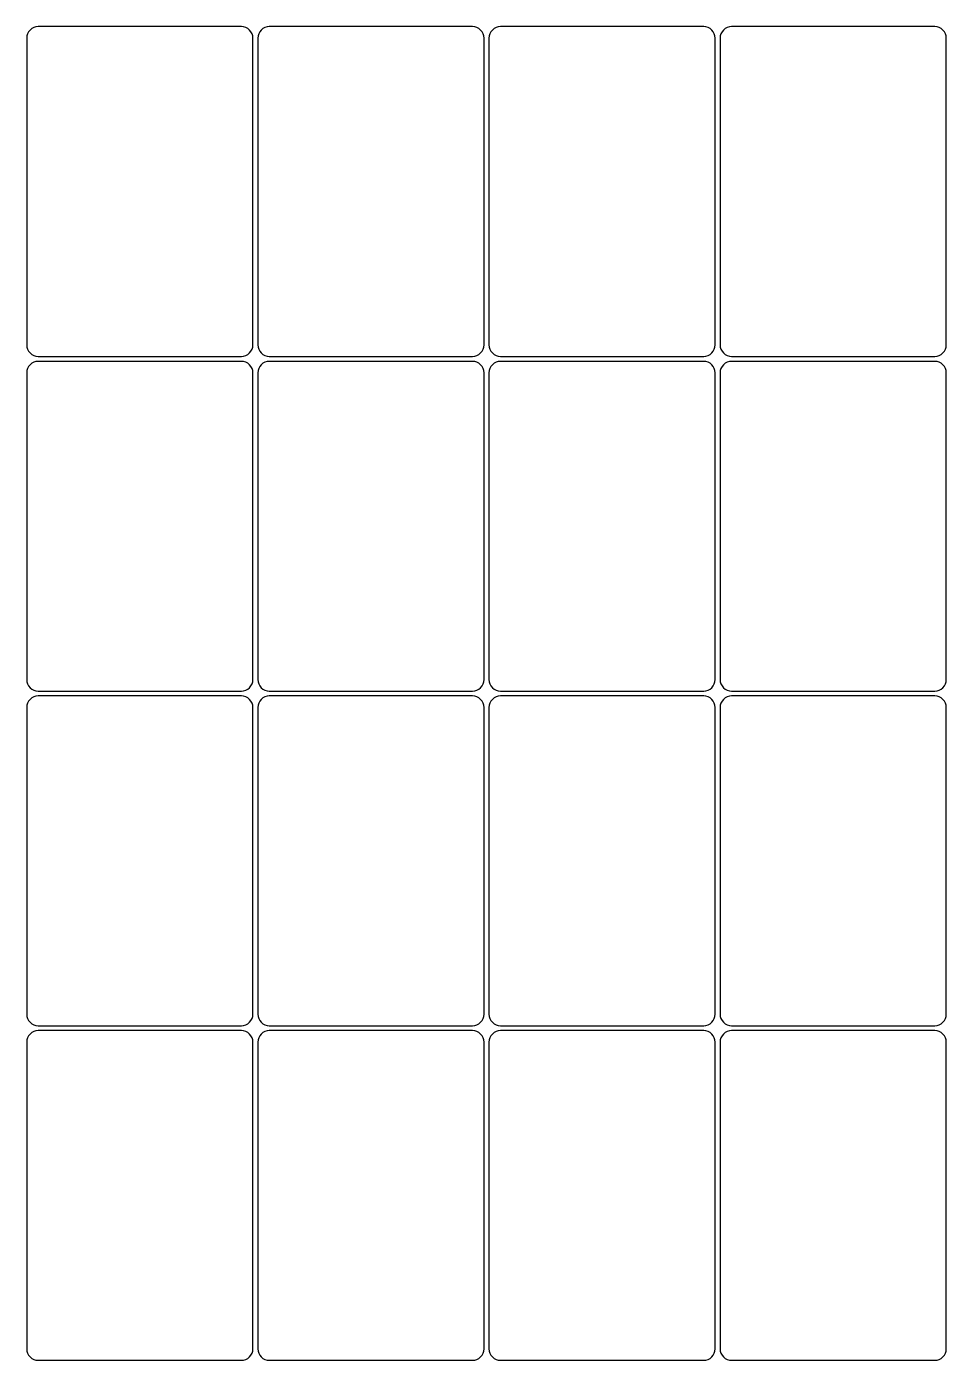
# Model space of a CAD drawing. Header units: millimetres. Extents: x 20 to 260, y -390 to -42.
import ezdxf

# ---------------------------------------------------------------- set-up
doc = ezdxf.new("R2010")
doc.units = ezdxf.units.MM

msp = doc.modelspace()

# ---------------------------------------------------------------- linework, layer by layer
for points in [[(75.81, -127.99, 0.414214), (78.81, -124.99), (78.81, -44.99, 0.414214), (75.81, -41.99), (22.81, -41.99, 0.414214), (19.81, -44.99), (19.81, -124.99, 0.414214), (22.81, -127.99)], [(136.09, -127.99, 0.414214), (139.09, -124.99), (139.09, -44.99, 0.414214), (136.09, -41.99), (83.09, -41.99, 0.414214), (80.09, -44.99), (80.09, -124.99, 0.414214), (83.09, -127.99)], [(196.38, -127.99, 0.414214), (199.38, -124.99), (199.38, -44.99, 0.414214), (196.38, -41.99), (143.38, -41.99, 0.414214), (140.38, -44.99), (140.38, -124.99, 0.414214), (143.38, -127.99)], [(256.66, -127.99, 0.414214), (259.66, -124.99), (259.66, -44.99, 0.414214), (256.66, -41.99), (203.66, -41.99, 0.414214), (200.66, -44.99), (200.66, -124.99, 0.414214), (203.66, -127.99)], [(75.81, -215.29, 0.414214), (78.81, -212.29), (78.81, -132.29, 0.414214), (75.81, -129.29), (22.81, -129.29, 0.414214), (19.81, -132.29), (19.81, -212.29, 0.414214), (22.81, -215.29)], [(136.09, -215.29, 0.414214), (139.09, -212.29), (139.09, -132.29, 0.414214), (136.09, -129.29), (83.09, -129.29, 0.414214), (80.09, -132.29), (80.09, -212.29, 0.414214), (83.09, -215.29)], [(196.38, -215.29, 0.414214), (199.38, -212.29), (199.38, -132.29, 0.414214), (196.38, -129.29), (143.38, -129.29, 0.414214), (140.38, -132.29), (140.38, -212.29, 0.414214), (143.38, -215.29)], [(256.66, -215.29, 0.414214), (259.66, -212.29), (259.66, -132.29, 0.414214), (256.66, -129.29), (203.66, -129.29, 0.414214), (200.66, -132.29), (200.66, -212.29, 0.414214), (203.66, -215.29)], [(75.81, -302.58, 0.414214), (78.81, -299.58), (78.81, -219.58, 0.414214), (75.81, -216.58), (22.81, -216.58, 0.414214), (19.81, -219.58), (19.81, -299.58, 0.414214), (22.81, -302.58)], [(136.09, -302.58, 0.414214), (139.09, -299.58), (139.09, -219.58, 0.414214), (136.09, -216.58), (83.09, -216.58, 0.414214), (80.09, -219.58), (80.09, -299.58, 0.414214), (83.09, -302.58)], [(196.38, -302.58, 0.414214), (199.38, -299.58), (199.38, -219.58, 0.414214), (196.38, -216.58), (143.38, -216.58, 0.414214), (140.38, -219.58), (140.38, -299.58, 0.414214), (143.38, -302.58)], [(256.66, -302.58, 0.414214), (259.66, -299.58), (259.66, -219.58, 0.414214), (256.66, -216.58), (203.66, -216.58, 0.414214), (200.66, -219.58), (200.66, -299.58, 0.414214), (203.66, -302.58)], [(75.81, -389.87, 0.414214), (78.81, -386.87), (78.81, -306.87, 0.414214), (75.81, -303.87), (22.81, -303.87, 0.414214), (19.81, -306.87), (19.81, -386.87, 0.414214), (22.81, -389.87)], [(136.09, -389.87, 0.414214), (139.09, -386.87), (139.09, -306.87, 0.414214), (136.09, -303.87), (83.09, -303.87, 0.414214), (80.09, -306.87), (80.09, -386.87, 0.414214), (83.09, -389.87)], [(196.38, -389.87, 0.414214), (199.38, -386.87), (199.38, -306.87, 0.414214), (196.38, -303.87), (143.38, -303.87, 0.414214), (140.38, -306.87), (140.38, -386.87, 0.414214), (143.38, -389.87)], [(256.66, -389.87, 0.414214), (259.66, -386.87), (259.66, -306.87, 0.414214), (256.66, -303.87), (203.66, -303.87, 0.414214), (200.66, -306.87), (200.66, -386.87, 0.414214), (203.66, -389.87)]]:
    msp.add_lwpolyline(points, format="xyb", close=True)

doc.saveas('drawing.dxf')
